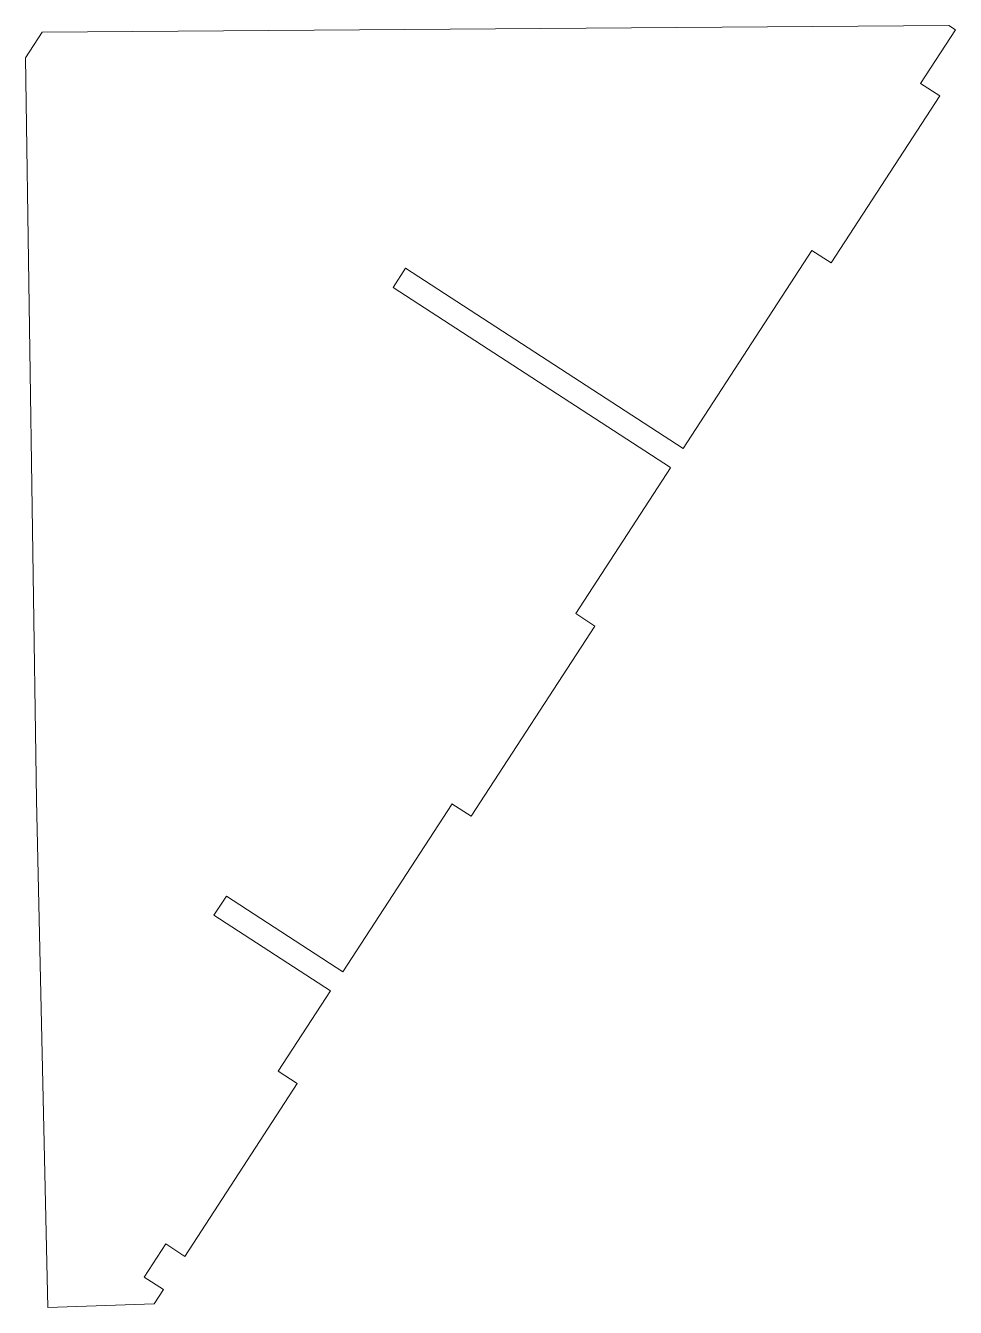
# Model space of a CAD drawing. Header units: millimetres. Extents: x -67 to 55, y -77 to 91.
import ezdxf

# ---------------------------------------------------------------- set-up
doc = ezdxf.new("R2010")
doc.units = ezdxf.units.MM
doc.header["$MEASUREMENT"] = 0
doc.layers.add('Layer 1', color=7, linetype='Continuous')

msp = doc.modelspace()

# ---------------------------------------------------------------- linework, layer by layer
at = {"layer": 'Layer 1', "lineweight": 15}
for points in [[(-64.4067, 90.4731), (-64.4067, 90.4731), (54.5945, 91.3261), (54.5945, 91.3261)], [(54.5945, 91.3261), (54.5945, 91.3261), (55.4337, 90.7725), (55.4337, 90.7725)], [(-66.584, 87.1167), (-66.584, 87.1167), (-64.4067, 90.4731), (-64.4067, 90.4731)], [(55.4337, 90.7596), (55.4337, 90.7596), (50.8701, 83.7254), (50.8701, 83.7254)], [(-65.1547, -10.3498), (-65.1547, -10.3498), (-66.584, 87.1167), (-66.584, 87.1167)], [(53.3863, 82.0896), (53.3863, 82.0896), (39.1322, 60.1624), (39.1322, 60.1624)], [(36.616, 61.7982), (36.616, 61.7982), (19.7147, 35.7939), (19.7147, 35.7939)], [(19.7051, 35.7939), (19.7051, 35.7939), (-16.7142, 59.4713), (-16.7142, 59.4713)], [(-18.35, 56.9551), (-18.35, 56.9551), (18.045, 33.2881), (18.045, 33.2881)], [(18.045, 33.258), (18.045, 33.258), (5.6036, 14.1243), (5.6036, 14.1243)], [(8.1198, 12.4885), (8.1198, 12.4885), (-8.1197, -12.4885), (-8.1197, -12.4885)], [(-63.6777, -76.9773), (-63.6777, -76.9773), (-65.1547, -10.3498), (-65.1547, -10.3498)], [(-10.6158, -10.8541), (-10.6158, -10.8541), (-24.9537, -32.8996), (-24.9537, -32.8996)], [(-24.9632, -32.8996), (-24.9632, -32.8996), (-40.229, -22.9796), (-40.229, -22.9796)], [(-41.8648, -25.4958), (-41.8648, -25.4958), (-26.5945, -35.4197), (-26.5945, -35.4197)], [(-26.587, -35.4197), (-26.587, -35.4197), (-33.4455, -45.961), (-33.4455, -45.961)], [(-30.9293, -47.5968), (-30.9293, -47.5968), (-45.6823, -70.2917), (-45.6823, -70.2917)], [(-48.1975, -68.6566), (-48.1975, -68.6566), (-51.028, -73.0124), (-51.028, -73.0124)], [(-49.711, -76.4977), (-49.711, -76.4977), (-63.6777, -76.9773), (-63.6777, -76.9773)]]:
    msp.add_open_spline(points, degree=3, dxfattribs=at)
at = {"layer": 'Layer 1', "color": 250, "lineweight": 20}
for points in [[(50.8701, 83.7254), (50.8701, 83.7254), (53.3863, 82.0896), (53.3863, 82.0896)], [(36.616, 61.7982), (36.616, 61.7982), (39.1322, 60.1624), (39.1322, 60.1624)], [(-16.7142, 59.4713), (-16.7142, 59.4713), (-18.35, 56.9551), (-18.35, 56.9551)], [(5.6036, 14.1243), (5.6036, 14.1243), (8.1198, 12.4885), (8.1198, 12.4885)], [(-10.6359, -10.8527), (-10.6359, -10.8527), (-8.1197, -12.4885), (-8.1197, -12.4885)], [(-40.229, -22.9796), (-40.229, -22.9796), (-41.8648, -25.4958), (-41.8648, -25.4958)], [(-33.4455, -45.961), (-33.4455, -45.961), (-30.9293, -47.5968), (-30.9293, -47.5968)], [(-48.1985, -68.6559), (-48.1985, -68.6559), (-45.6823, -70.2917), (-45.6823, -70.2917)], [(-51.0282, -73.0124), (-51.0282, -73.0124), (-48.512, -74.6482), (-48.512, -74.6482)]]:
    msp.add_open_spline(points, degree=3, dxfattribs=at)
at = {"layer": 'Layer 1', "color": 250, "lineweight": 15}
msp.add_open_spline([(-48.512, -74.6482), (-48.512, -74.6482), (-49.711, -76.4977), (-49.711, -76.4977)], degree=3, dxfattribs=at)

doc.saveas('drawing.dxf')
